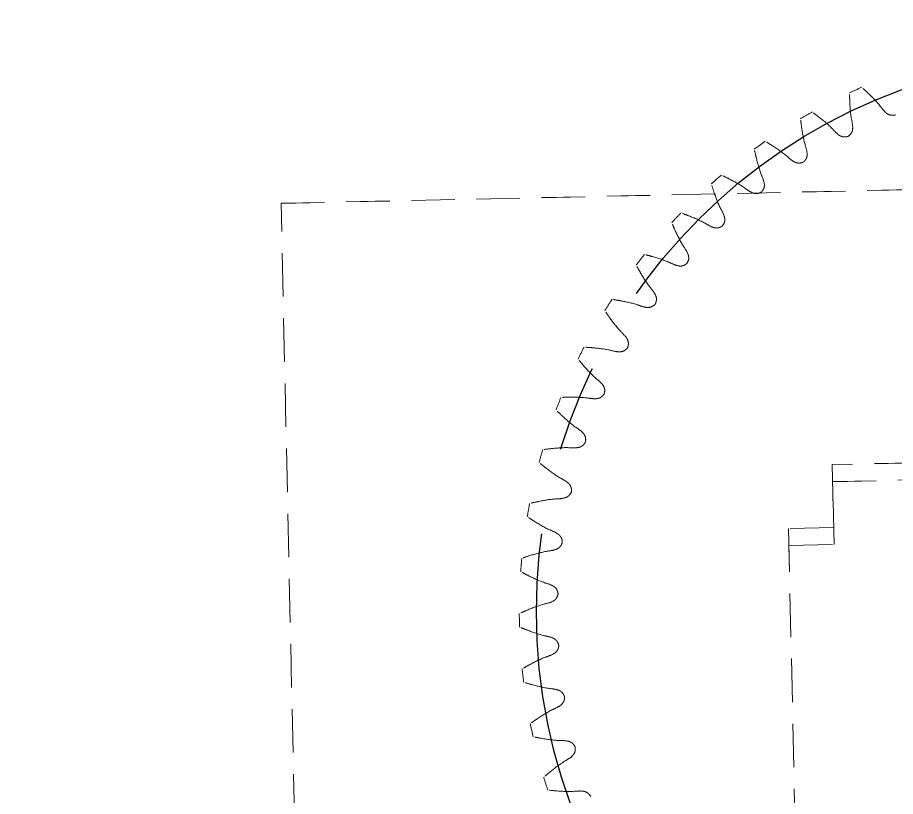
# Model space of a CAD drawing. Header units: millimetres. Extents: x 0 to 420, y 0 to 297.
# Drawn here: x 81.71 to 107.38, y 231.22 to 253.99 of the extents above; entities that cross this region are included whole.
import ezdxf

# ---------------------------------------------------------------- set-up
doc = ezdxf.new("R2010")
doc.units = ezdxf.units.MM
doc.linetypes.add('CENTERX2', pattern=[20.32, 12.7, -2.54, 2.54, -2.54])
doc.linetypes.add('HIDDEN', pattern=[1.905, 1.27, -0.635])

msp = doc.modelspace()

# ---------------------------------------------------------------- linework, layer by layer
at = {"color": 7, "linetype": 'HIDDEN', "lineweight": 18}
for p, q in [((89.42, 248.556), (133.236, 249.512)), ((89.421, 248.559), (141.423, 249.69)), ((89.895, 226.784), (89.42, 248.556)), ((89.894, 226.786), (89.421, 248.559)), ((108.036, 240.974), (105.536, 240.92)), ((108.036, 240.973), (105.536, 240.919)), ((105.536, 240.92), (105.576, 239.082)), ((105.536, 240.919), (105.576, 239.081)), ((105.547, 240.42), (108.046, 240.474)), ((105.547, 240.419), (108.046, 240.473)), ((105.587, 238.582), (105.547, 240.42)), ((105.587, 238.581), (105.547, 240.419)), ((105.576, 239.082), (104.258, 239.054)), ((105.576, 239.081), (104.258, 239.052)), ((104.258, 239.054), (104.606, 223.048)), ((104.258, 239.052), (104.607, 223.047)), ((104.269, 238.554), (105.587, 238.582)), ((104.269, 238.552), (105.587, 238.581)), ((104.617, 222.549), (104.269, 238.554)), ((104.618, 222.547), (104.269, 238.552))]:
    msp.add_line(p, q, dxfattribs=at)
at = {"color": 7, "linetype": 'Continuous', "lineweight": 25}
msp.add_circle((99.742, 222.444), 43.065, dxfattribs=at)
at = {"color": 7, "linetype": 'CENTERX2'}
msp.add_circle((113.135, 236.616), 16.25, dxfattribs=at)
at = {"color": 7, "linetype": 'HIDDEN', "lineweight": 18}
for radius, start, end in [(16.75, 113.7152, 115.0656), (16.75, 119.2537, 120.604), (15.625, 111.6028, 111.6395), (16.75, 124.7921, 126.1425), (15.625, 117.1413, 117.178), (15.625, 122.6797, 122.7164), (16.75, 130.3306, 131.681), (15.625, 128.2182, 128.2549), (16.75, 135.8691, 137.2194), (15.625, 133.7567, 133.7933), (16.75, 141.4075, 142.7579), (15.625, 139.2951, 139.3318), (16.75, 146.946, 148.2963), (15.625, 144.8336, 144.8703), (16.75, 152.4844, 153.8348), (15.625, 150.3721, 150.4087), (16.75, 158.0229, 159.3733), (15.625, 155.9105, 155.9472), (15.625, 161.449, 161.4856), (16.75, 163.5614, 164.9117), (15.625, 166.9874, 167.0241), (16.75, 169.0998, 170.4502), (15.625, 172.5259, 172.5626), (16.75, 174.6383, 175.9886), (15.625, 178.0644, 178.101), (16.75, 180.1768, 181.5271), (15.625, 183.6028, 183.6395), (16.75, 185.7152, 187.0656), (15.625, 189.1413, 189.178), (16.75, 191.2537, 192.604), (15.625, 194.6797, 194.7164), (16.75, 196.7921, 198.1425)]:
    msp.add_arc((113.135, 236.616), radius, start, end, dxfattribs=at)
for points, knots in [([(107.374, 251.14), (107.337, 251.135), (107.27, 251.126), (107.176, 251.153), (107.058, 251.239), (106.89, 251.479), (106.647, 251.721), (106.459, 251.896), (106.399, 251.951)], [0, 0, 0, 0, 0.083757, 0.152386, 0.216575, 0.414392, 0.81295, 1, 1, 1, 1]), ([(106.008, 250.52), (106.035, 250.545), (106.086, 250.589), (106.127, 250.678), (106.141, 250.823), (106.071, 251.108), (106.049, 251.45), (106.042, 251.707), (106.039, 251.788)], [0, 0, 0, 0, 0.083757, 0.152386, 0.216575, 0.414392, 0.81295, 1, 1, 1, 1]), ([(105.999, 250.516), (105.963, 250.507), (105.897, 250.493), (105.801, 250.51), (105.675, 250.584), (105.485, 250.807), (105.219, 251.025), (105.015, 251.18), (104.95, 251.23)], [0, 0, 0, 0, 0.083757, 0.152386, 0.216575, 0.414392, 0.81295, 1, 1, 1, 1]), ([(104.699, 249.767), (104.724, 249.794), (104.77, 249.844), (104.803, 249.936), (104.802, 250.082), (104.705, 250.358), (104.65, 250.697), (104.618, 250.951), (104.608, 251.033)], [0, 0, 0, 0, 0.083757, 0.152386, 0.216575, 0.414392, 0.81295, 1, 1, 1, 1]), ([(104.69, 249.762), (104.655, 249.75), (104.591, 249.729), (104.494, 249.738), (104.361, 249.799), (104.151, 250.002), (103.865, 250.193), (103.648, 250.328), (103.578, 250.371)], [0, 0, 0, 0, 0.083757, 0.152386, 0.216575, 0.414392, 0.81295, 1, 1, 1, 1]), ([(103.469, 248.892), (103.491, 248.921), (103.532, 248.975), (103.556, 249.069), (103.541, 249.215), (103.418, 249.48), (103.331, 249.812), (103.274, 250.062), (103.256, 250.142)], [0, 0, 0, 0, 0.083757, 0.152386, 0.216575, 0.414392, 0.81295, 1, 1, 1, 1]), ([(103.461, 248.886), (103.427, 248.871), (103.366, 248.843), (103.268, 248.842), (103.13, 248.891), (102.901, 249.072), (102.598, 249.235), (102.368, 249.349), (102.295, 249.385)], [0, 0, 0, 0, 0.083757, 0.152386, 0.216575, 0.414392, 0.81295, 1, 1, 1, 1]), ([(102.329, 247.902), (102.349, 247.933), (102.384, 247.99), (102.399, 248.087), (102.37, 248.23), (102.222, 248.483), (102.103, 248.804), (102.023, 249.048), (101.997, 249.126)], [0, 0, 0, 0, 0.083757, 0.152386, 0.216575, 0.414392, 0.81295, 1, 1, 1, 1]), ([(102.322, 247.895), (102.29, 247.876), (102.231, 247.843), (102.134, 247.833), (101.992, 247.868), (101.746, 248.027), (101.43, 248.159), (101.19, 248.25), (101.113, 248.279)], [0, 0, 0, 0, 0.083757, 0.152386, 0.216575, 0.414392, 0.81295, 1, 1, 1, 1]), ([(101.291, 246.806), (101.307, 246.839), (101.337, 246.899), (101.342, 246.997), (101.3, 247.137), (101.128, 247.374), (100.978, 247.683), (100.875, 247.917), (100.842, 247.992)], [0, 0, 0, 0, 0.0837574, 0.1523862, 0.2165752, 0.4143916, 0.8129503, 1, 1, 1, 1]), ([(101.284, 246.798), (101.254, 246.777), (101.199, 246.738), (101.103, 246.719), (100.958, 246.74), (100.698, 246.874), (100.37, 246.976), (100.123, 247.043), (100.044, 247.064)], [0, 0, 0, 0, 0.083757, 0.152386, 0.216575, 0.414392, 0.81295, 1, 1, 1, 1]), ([(100.362, 245.615), (100.376, 245.65), (100.399, 245.713), (100.395, 245.81), (100.339, 245.945), (100.146, 246.165), (99.967, 246.458), (99.841, 246.681), (99.801, 246.753)], [0, 0, 0, 0, 0.083757, 0.152386, 0.216575, 0.414392, 0.81295, 1, 1, 1, 1]), ([(100.357, 245.607), (100.328, 245.583), (100.277, 245.539), (100.184, 245.51), (100.038, 245.517), (99.766, 245.626), (99.43, 245.695), (99.177, 245.738), (99.096, 245.752)], [0, 0, 0, 0, 0.083757, 0.152386, 0.216575, 0.414392, 0.81295, 1, 1, 1, 1]), ([(99.553, 244.34), (99.563, 244.376), (99.581, 244.441), (99.567, 244.538), (99.499, 244.667), (99.285, 244.866), (99.078, 245.141), (98.932, 245.351), (98.885, 245.418)], [0, 0, 0, 0, 0.083757, 0.152386, 0.216575, 0.414392, 0.81295, 1, 1, 1, 1]), ([(99.548, 244.332), (99.523, 244.305), (99.476, 244.256), (99.386, 244.219), (99.24, 244.211), (98.959, 244.293), (98.618, 244.33), (98.362, 244.348), (98.28, 244.354)], [0, 0, 0, 0, 0.083757, 0.152386, 0.216575, 0.414392, 0.81295, 1, 1, 1, 1]), ([(98.871, 242.993), (98.878, 243.03), (98.889, 243.096), (98.866, 243.191), (98.785, 243.313), (98.553, 243.491), (98.321, 243.744), (98.155, 243.94), (98.102, 244.002)], [0, 0, 0, 0, 0.083757, 0.152386, 0.216575, 0.414392, 0.81295, 1, 1, 1, 1]), ([(98.867, 242.984), (98.844, 242.955), (98.802, 242.902), (98.716, 242.856), (98.572, 242.835), (98.284, 242.889), (97.941, 242.893), (97.685, 242.886), (97.603, 242.884)], [0, 0, 0, 0, 0.083757, 0.152386, 0.216575, 0.414392, 0.81295, 1, 1, 1, 1]), ([(98.322, 241.587), (98.325, 241.624), (98.33, 241.691), (98.298, 241.783), (98.206, 241.897), (97.957, 242.052), (97.702, 242.281), (97.518, 242.46), (97.459, 242.517)], [0, 0, 0, 0, 0.083757, 0.152386, 0.216575, 0.414392, 0.81295, 1, 1, 1, 1]), ([(98.319, 241.577), (98.299, 241.546), (98.263, 241.49), (98.181, 241.436), (98.039, 241.4), (97.748, 241.427), (97.406, 241.397), (97.151, 241.366), (97.07, 241.356)], [0, 0, 0, 0, 0.0837574, 0.1523862, 0.2165752, 0.4143916, 0.8129503, 1, 1, 1, 1]), ([(97.912, 240.134), (97.911, 240.171), (97.909, 240.238), (97.868, 240.327), (97.766, 240.431), (97.504, 240.561), (97.228, 240.765), (97.027, 240.925), (96.963, 240.976)], [0, 0, 0, 0, 0.083757, 0.152386, 0.216575, 0.414392, 0.81295, 1, 1, 1, 1]), ([(97.91, 240.124), (97.893, 240.091), (97.862, 240.032), (97.786, 239.97), (97.648, 239.921), (97.355, 239.919), (97.018, 239.857), (96.768, 239.801), (96.688, 239.783)], [0, 0, 0, 0, 0.083757, 0.152386, 0.216575, 0.414392, 0.81295, 1, 1, 1, 1]), ([(97.643, 238.648), (97.639, 238.685), (97.631, 238.752), (97.582, 238.836), (97.469, 238.93), (97.196, 239.034), (96.901, 239.211), (96.686, 239.35), (96.618, 239.395)], [0, 0, 0, 0, 0.083757, 0.152386, 0.216575, 0.414392, 0.81295, 1, 1, 1, 1]), ([(97.642, 238.638), (97.628, 238.604), (97.603, 238.542), (97.534, 238.473), (97.401, 238.411), (97.11, 238.381), (96.78, 238.286), (96.537, 238.206), (96.459, 238.181)], [0, 0, 0, 0, 0.083757, 0.152386, 0.216575, 0.414392, 0.81295, 1, 1, 1, 1]), ([(97.519, 237.144), (97.511, 237.18), (97.497, 237.246), (97.44, 237.325), (97.319, 237.407), (97.037, 237.485), (96.727, 237.632), (96.499, 237.75), (96.427, 237.788)], [0, 0, 0, 0, 0.083757, 0.152386, 0.216575, 0.414392, 0.81295, 1, 1, 1, 1]), ([(97.519, 237.134), (97.509, 237.098), (97.49, 237.033), (97.428, 236.958), (97.302, 236.884), (97.015, 236.826), (96.696, 236.7), (96.461, 236.597), (96.386, 236.564)], [0, 0, 0, 0, 0.083757, 0.152386, 0.216575, 0.414392, 0.81295, 1, 1, 1, 1]), ([(97.541, 235.634), (97.53, 235.669), (97.509, 235.733), (97.445, 235.806), (97.317, 235.877), (97.028, 235.927), (96.705, 236.043), (96.467, 236.139), (96.391, 236.169)], [0, 0, 0, 0, 0.083757, 0.152386, 0.216575, 0.414392, 0.81295, 1, 1, 1, 1]), ([(97.542, 235.624), (97.535, 235.588), (97.523, 235.521), (97.468, 235.441), (97.35, 235.354), (97.07, 235.269), (96.764, 235.113), (96.54, 234.988), (96.469, 234.948)], [0, 0, 0, 0, 0.083757, 0.152386, 0.216575, 0.414392, 0.81295, 1, 1, 1, 1]), ([(97.709, 234.134), (97.694, 234.167), (97.667, 234.229), (97.596, 234.296), (97.462, 234.354), (97.17, 234.375), (96.837, 234.46), (96.591, 234.532), (96.513, 234.556)], [0, 0, 0, 0, 0.083757, 0.152386, 0.216575, 0.414392, 0.81295, 1, 1, 1, 1]), ([(97.711, 234.124), (97.707, 234.087), (97.701, 234.02), (97.654, 233.934), (97.545, 233.837), (97.275, 233.725), (96.986, 233.54), (96.775, 233.394), (96.708, 233.347)], [0, 0, 0, 0, 0.083757, 0.152386, 0.216575, 0.414392, 0.81295, 1, 1, 1, 1]), ([(98.021, 232.656), (98.003, 232.689), (97.97, 232.747), (97.893, 232.807), (97.753, 232.852), (97.461, 232.845), (97.121, 232.897), (96.87, 232.945), (96.789, 232.961)], [0, 0, 0, 0, 0.083757, 0.152386, 0.216575, 0.414392, 0.81295, 1, 1, 1, 1]), ([(98.023, 232.647), (98.023, 232.61), (98.024, 232.542), (97.986, 232.452), (97.886, 232.345), (97.628, 232.207), (97.358, 231.995), (97.162, 231.83), (97.1, 231.777)], [0, 0, 0, 0, 0.083757, 0.152386, 0.216575, 0.414392, 0.81295, 1, 1, 1, 1]), ([(98.473, 231.216), (98.452, 231.246), (98.414, 231.302), (98.331, 231.354), (98.188, 231.385), (97.898, 231.35), (97.555, 231.369), (97.3, 231.393), (97.218, 231.4)], [0, 0, 0, 0, 0.083757, 0.152386, 0.216575, 0.414392, 0.81295, 1, 1, 1, 1])]:
    msp.add_open_spline(points, degree=3, knots=knots, dxfattribs=at)

doc.saveas('drawing.dxf')
